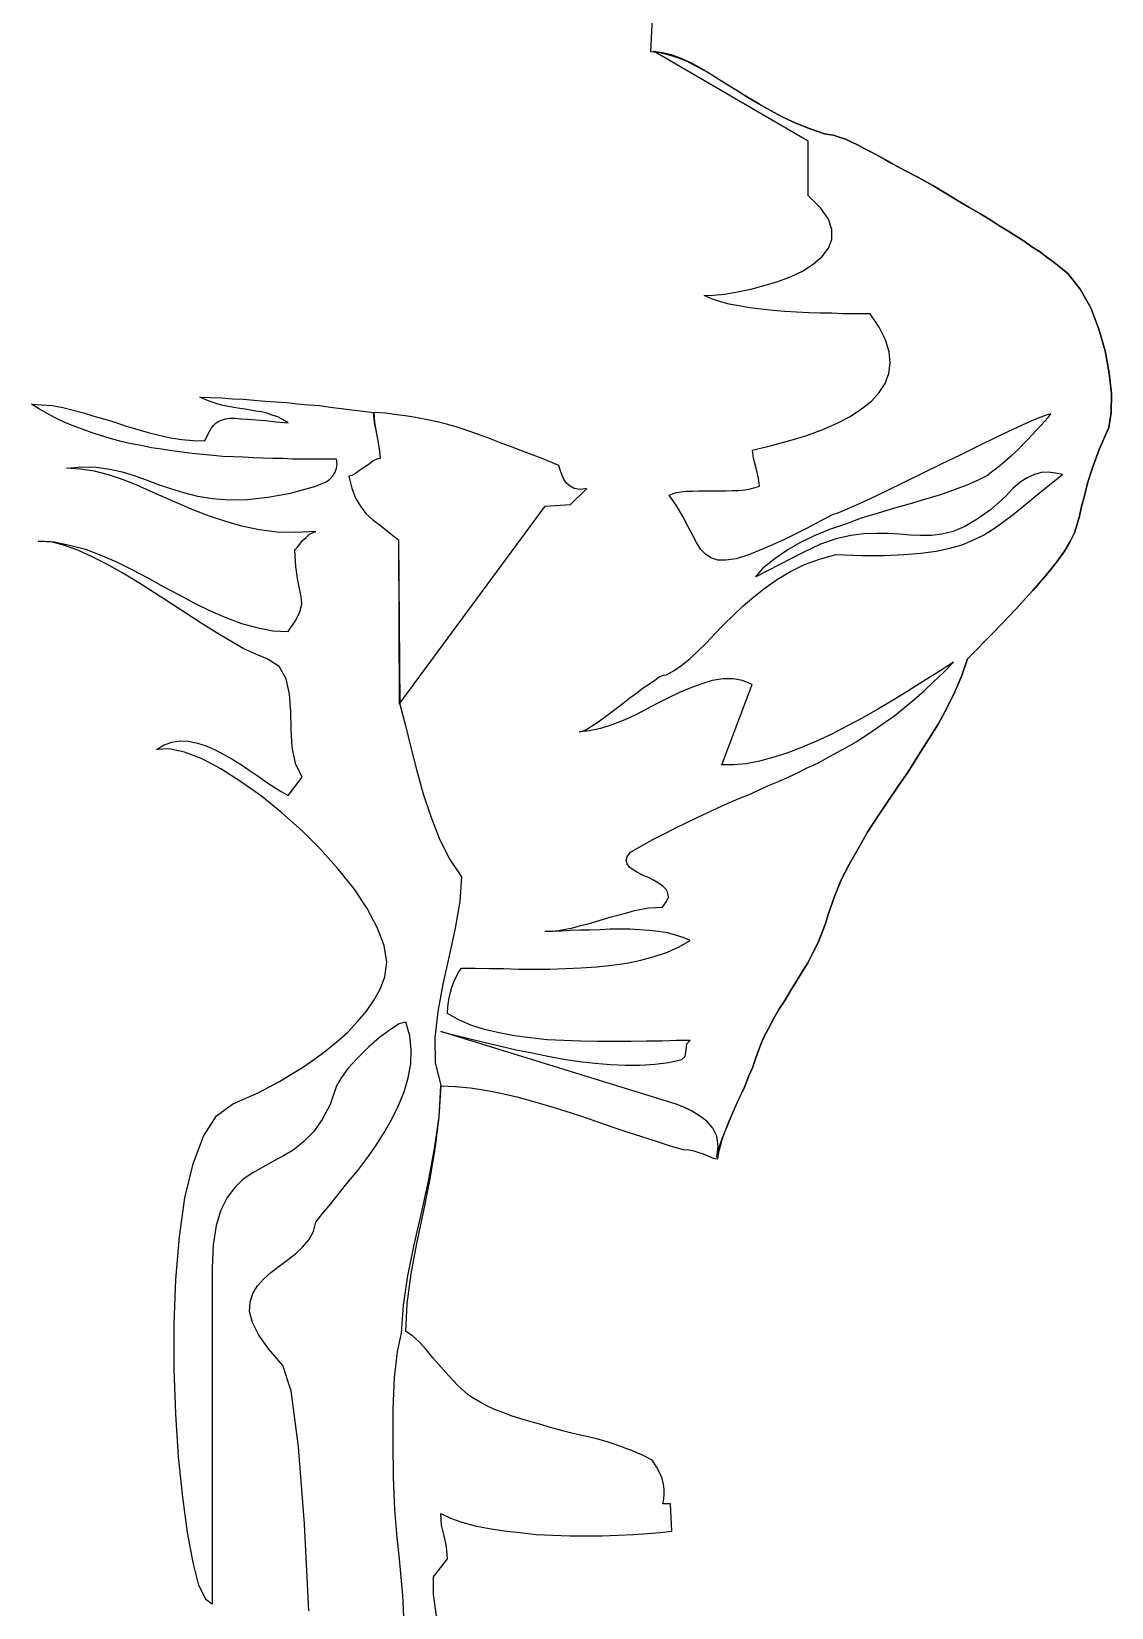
# Model space of a CAD drawing. Extents: x -3257 to 6743, y 13293 to 23293.
# Drawn here: x 4205 to 4626, y 13723 to 14336 of the extents above; entities that cross this region are included whole.
import ezdxf

# ---------------------------------------------------------------- set-up
doc = ezdxf.new("R2010")
doc.units = 0
doc.header["$LTSCALE"] = 1270
doc.header["$MEASUREMENT"] = 0
doc.layers.get('0').update_dxf_attribs({"linetype": 'CONTINUOUS'})

msp = doc.modelspace()

# ---------------------------------------------------------------- linework, layer by layer
at = {"linetype": 'Continuous'}
for p, q in [((4446.53, 14328.14), (4447.77, 14353.7)), ((4450.23, 14327.79), (4446.53, 14328.14)), ((4507.87, 14293.41), (4447.59, 14328.49)), ((4447.59, 14328.49), (4451.11, 14327.96)), ((4453.76, 14326.9), (4450.23, 14327.79)), ((4451.11, 14327.96), (4454.46, 14327.08)), ((4457.46, 14325.67), (4453.76, 14326.9)), ((4454.46, 14327.08), (4457.99, 14325.84)), ((4460.98, 14324.26), (4457.46, 14325.67)), ((4457.99, 14325.84), (4461.51, 14324.26)), ((4464.69, 14322.32), (4460.98, 14324.26)), ((4461.51, 14324.26), (4465.04, 14322.5)), ((4468.39, 14320.38), (4464.69, 14322.32)), ((4465.04, 14322.5), (4468.57, 14320.38)), ((4472.09, 14318.09), (4468.39, 14320.38)), ((4468.57, 14320.38), (4472.26, 14318.09)), ((4475.97, 14315.62), (4472.09, 14318.09)), ((4472.26, 14318.09), (4476.15, 14315.62)), ((4480.03, 14313.15), (4475.97, 14315.62)), ((4476.15, 14315.62), (4480.2, 14313.15)), ((4484.25, 14310.51), (4480.03, 14313.15)), ((4480.2, 14313.15), (4484.25, 14310.51)), ((4484.25, 14310.51), (4488.66, 14307.87)), ((4488.66, 14307.87), (4484.25, 14310.51)), ((4488.66, 14307.87), (4493.24, 14305.4)), ((4493.24, 14305.4), (4488.66, 14307.87)), ((4493.24, 14305.4), (4498, 14302.76)), ((4498, 14302.76), (4493.24, 14305.4)), ((4498, 14302.76), (4503.11, 14300.46)), ((4503.11, 14300.46), (4498, 14302.76)), ((4503.11, 14300.46), (4508.58, 14298.17)), ((4508.58, 14298.17), (4503.11, 14300.46)), ((4508.58, 14298.17), (4514.22, 14296.24)), ((4514.22, 14296.24), (4508.58, 14298.17)), ((4507.87, 14272.26), (4507.87, 14293.41)), ((4514.22, 14296.24), (4515.81, 14296.05)), ((4515.81, 14296.05), (4514.22, 14296.24)), ((4515.81, 14296.05), (4517.74, 14295.7)), ((4517.74, 14295.7), (4515.81, 14296.05)), ((4517.74, 14295.7), (4519.86, 14295)), ((4519.86, 14295), (4517.74, 14295.7)), ((4519.86, 14295), (4522.33, 14294.12)), ((4522.33, 14294.12), (4519.86, 14295)), ((4522.33, 14294.12), (4524.8, 14293.06)), ((4524.8, 14293.06), (4522.33, 14294.12)), ((4524.8, 14293.06), (4527.26, 14291.82)), ((4527.26, 14291.82), (4524.8, 14293.06)), ((4527.26, 14291.82), (4529.91, 14290.41)), ((4529.91, 14290.41), (4527.26, 14291.82)), ((4529.91, 14290.41), (4532.56, 14289.18)), ((4532.56, 14289.18), (4529.91, 14290.41)), ((4532.56, 14289.18), (4535.37, 14287.59)), ((4535.37, 14287.59), (4532.56, 14289.18)), ((4535.37, 14287.59), (4538.02, 14286.18)), ((4538.02, 14286.18), (4535.37, 14287.59)), ((4538.02, 14286.18), (4540.48, 14284.77)), ((4540.48, 14284.77), (4538.02, 14286.18)), ((4540.48, 14284.77), (4542.95, 14283.37)), ((4542.95, 14283.37), (4540.48, 14284.77)), ((4542.95, 14283.37), (4545.24, 14282.13)), ((4545.24, 14282.13), (4542.95, 14283.37)), ((4545.24, 14282.13), (4547.36, 14281.07)), ((4547.36, 14281.07), (4545.24, 14282.13)), ((4547.36, 14281.07), (4549.3, 14280.02)), ((4549.3, 14280.02), (4547.36, 14281.07)), ((4549.3, 14280.02), (4550.88, 14279.31)), ((4550.88, 14279.31), (4549.3, 14280.02)), ((4550.88, 14279.31), (4556.35, 14276.14)), ((4556.35, 14276.14), (4550.88, 14279.31)), ((4556.35, 14276.14), (4561.29, 14273.14)), ((4561.29, 14273.14), (4556.35, 14276.14)), ((4561.29, 14273.14), (4566.05, 14270.32)), ((4566.05, 14270.32), (4561.29, 14273.14)), ((4512.63, 14267.5), (4507.87, 14272.26)), ((4515.81, 14263.09), (4512.63, 14267.5)), ((4566.05, 14270.32), (4570.45, 14267.67)), ((4570.45, 14267.67), (4566.05, 14270.32)), ((4570.45, 14267.67), (4574.69, 14265.2)), ((4574.69, 14265.2), (4570.45, 14267.67)), ((4517.04, 14259.04), (4515.81, 14263.09)), ((4574.69, 14265.2), (4578.56, 14262.92)), ((4578.56, 14262.92), (4574.69, 14265.2)), ((4578.56, 14262.92), (4582.09, 14260.63)), ((4582.09, 14260.63), (4578.56, 14262.92)), ((4582.09, 14260.63), (4585.61, 14258.51)), ((4585.61, 14258.51), (4582.09, 14260.63)), ((4515.81, 14251.81), (4517.04, 14255.16)), ((4517.04, 14255.16), (4517.04, 14259.04)), ((4585.61, 14258.51), (4588.79, 14256.39)), ((4588.79, 14256.39), (4585.61, 14258.51)), ((4588.79, 14256.39), (4591.96, 14254.45)), ((4591.96, 14254.45), (4588.79, 14256.39)), ((4591.96, 14254.45), (4594.96, 14252.34)), ((4594.96, 14252.34), (4591.96, 14254.45)), ((4509.99, 14245.64), (4513.34, 14248.46)), ((4513.34, 14248.46), (4515.81, 14251.81)), ((4594.96, 14252.34), (4597.95, 14250.4)), ((4597.95, 14250.4), (4594.96, 14252.34)), ((4597.95, 14250.4), (4600.77, 14248.29)), ((4600.77, 14248.29), (4597.95, 14250.4)), ((4600.77, 14248.29), (4603.59, 14246.17)), ((4603.59, 14246.17), (4600.77, 14248.29)), ((4501.18, 14240.7), (4505.94, 14243)), ((4505.94, 14243), (4509.99, 14245.64)), ((4603.59, 14246.17), (4606.24, 14244.05)), ((4606.24, 14244.05), (4603.59, 14246.17)), ((4606.24, 14244.05), (4609.06, 14241.76)), ((4609.06, 14241.76), (4606.24, 14244.05)), ((4609.06, 14241.76), (4613.82, 14235.77)), ((4613.82, 14235.77), (4609.06, 14241.76)), ((4480.37, 14234.72), (4485.49, 14235.77)), ((4485.49, 14235.77), (4490.78, 14237.18)), ((4490.78, 14237.18), (4496.07, 14238.77)), ((4496.07, 14238.77), (4501.18, 14240.7)), ((4613.82, 14235.77), (4617.87, 14228.55)), ((4617.87, 14228.55), (4613.82, 14235.77)), ((4467.33, 14233.31), (4471.04, 14233.49)), ((4470.16, 14232.07), (4467.33, 14233.31)), ((4473.33, 14231.02), (4470.16, 14232.07)), ((4471.04, 14233.49), (4475.44, 14233.83)), ((4477.03, 14229.96), (4473.33, 14231.02)), ((4475.44, 14233.83), (4480.37, 14234.72)), ((4480.91, 14229.26), (4477.03, 14229.96)), ((4485.13, 14228.55), (4480.91, 14229.26)), ((4489.54, 14228.02), (4485.13, 14228.55)), ((4494.12, 14227.49), (4489.54, 14228.02)), ((4498.71, 14227.14), (4494.12, 14227.49)), ((4503.29, 14226.79), (4498.71, 14227.14)), ((4508.05, 14226.61), (4503.29, 14226.79)), ((4512.63, 14226.43), (4508.05, 14226.61)), ((4517.04, 14226.43), (4512.63, 14226.43)), ((4521.27, 14226.26), (4517.04, 14226.43)), ((4525.15, 14226.26), (4521.27, 14226.26)), ((4528.85, 14226.26), (4525.15, 14226.26)), ((4532.02, 14226.26), (4528.85, 14226.26)), ((4535.55, 14220.97), (4532.02, 14226.26)), ((4617.87, 14228.55), (4621.05, 14220.27)), ((4621.05, 14220.27), (4617.87, 14228.55)), ((4538.02, 14216.03), (4535.55, 14220.97)), ((4621.05, 14220.27), (4623.51, 14211.8)), ((4623.51, 14211.8), (4621.05, 14220.27)), ((4539.43, 14211.45), (4538.02, 14216.03)), ((4539.78, 14207.04), (4539.43, 14211.45)), ((4623.51, 14211.8), (4625.1, 14203.17)), ((4625.1, 14203.17), (4623.51, 14211.8)), ((4539.25, 14202.99), (4539.78, 14207.04)), ((4535.55, 14195.58), (4537.84, 14199.11)), ((4537.84, 14199.11), (4539.25, 14202.99)), ((4625.1, 14203.17), (4625.98, 14195.06)), ((4625.98, 14195.06), (4625.1, 14203.17)), ((4273.26, 14192.77), (4270.97, 14193.82)), ((4270.97, 14193.82), (4275.2, 14193.65)), ((4275.38, 14191.89), (4273.26, 14192.77)), ((4275.2, 14193.65), (4279.43, 14193.47)), ((4279.43, 14193.47), (4283.66, 14193.12)), ((4283.66, 14193.12), (4287.89, 14192.94)), ((4287.89, 14192.94), (4292.11, 14192.59)), ((4532.56, 14192.24), (4535.55, 14195.58)), ((4625.98, 14195.06), (4625.81, 14187.83)), ((4625.81, 14187.83), (4625.98, 14195.06)), ((4208.57, 14189.06), (4205.4, 14191)), ((4205.4, 14191), (4209.45, 14190.82)), ((4211.74, 14187.3), (4208.57, 14189.06)), ((4209.45, 14190.82), (4213.51, 14190.48)), ((4214.91, 14185.54), (4211.74, 14187.3)), ((4213.51, 14190.48), (4217.56, 14189.77)), ((4217.56, 14189.77), (4221.61, 14188.71)), ((4221.61, 14188.71), (4225.67, 14187.65)), ((4225.67, 14187.65), (4229.72, 14186.42)), ((4277.67, 14191.18), (4275.38, 14191.89)), ((4279.96, 14190.48), (4277.67, 14191.18)), ((4282.07, 14190.12), (4279.96, 14190.48)), ((4284.19, 14189.77), (4282.07, 14190.12)), ((4286.48, 14189.42), (4284.19, 14189.77)), ((4288.59, 14189.06), (4286.48, 14189.42)), ((4290.7, 14188.71), (4288.59, 14189.06)), ((4292.82, 14188.36), (4290.7, 14188.71)), ((4292.11, 14192.59), (4296.34, 14192.24)), ((4294.94, 14188.01), (4292.82, 14188.36)), ((4297.05, 14187.48), (4294.94, 14188.01)), ((4296.34, 14192.24), (4300.58, 14191.89)), ((4299.17, 14186.77), (4297.05, 14187.48)), ((4301.28, 14186.07), (4299.17, 14186.77)), ((4300.58, 14191.89), (4304.81, 14191.71)), ((4304.81, 14191.71), (4309.04, 14191.18)), ((4309.04, 14191.18), (4313.27, 14190.82)), ((4313.27, 14190.82), (4317.5, 14190.48)), ((4317.5, 14190.48), (4321.73, 14189.94)), ((4321.73, 14189.94), (4325.96, 14189.42)), ((4325.96, 14189.42), (4330.19, 14188.89)), ((4330.19, 14188.89), (4334.42, 14188.36)), ((4334.42, 14188.36), (4338.65, 14187.83)), ((4338.47, 14187.83), (4338.83, 14183.95)), ((4343.23, 14187.48), (4338.47, 14187.83)), ((4338.65, 14187.83), (4339.01, 14183.95)), ((4347.64, 14186.95), (4343.23, 14187.48)), ((4351.87, 14186.42), (4347.64, 14186.95)), ((4524.27, 14186.25), (4528.68, 14189.24)), ((4528.68, 14189.24), (4532.56, 14192.24)), ((4600.6, 14186.77), (4597.43, 14185.54)), ((4602.36, 14187.3), (4600.6, 14186.77)), ((4601.3, 14185.89), (4602.36, 14187.3)), ((4625.81, 14187.83), (4624.92, 14182.01)), ((4624.92, 14182.01), (4625.81, 14187.83)), ((4218.44, 14183.95), (4214.91, 14185.54)), ((4221.96, 14182.54), (4218.44, 14183.95)), ((4225.49, 14181.13), (4221.96, 14182.54)), ((4229.02, 14179.9), (4225.49, 14181.13)), ((4229.72, 14186.42), (4233.95, 14185.18)), ((4233.95, 14185.18), (4238.18, 14183.95)), ((4238.18, 14183.95), (4242.23, 14182.54)), ((4242.23, 14182.54), (4246.46, 14181.31)), ((4246.46, 14181.31), (4250.88, 14180.07)), ((4273.79, 14178.66), (4274.67, 14180.43)), ((4274.67, 14180.43), (4275.55, 14181.83)), ((4275.55, 14181.83), (4276.43, 14182.89)), ((4276.43, 14182.89), (4277.31, 14183.78)), ((4277.31, 14183.78), (4278.37, 14184.48)), ((4278.37, 14184.48), (4279.6, 14185.01)), ((4279.6, 14185.01), (4281.02, 14185.36)), ((4281.02, 14185.36), (4282.6, 14185.54)), ((4282.6, 14185.54), (4284.72, 14185.54)), ((4284.72, 14185.54), (4287.01, 14185.36)), ((4287.01, 14185.36), (4289.65, 14185.18)), ((4289.65, 14185.18), (4292.82, 14185.01)), ((4292.82, 14185.01), (4296.52, 14184.66)), ((4296.52, 14184.66), (4300.58, 14184.13)), ((4300.58, 14184.13), (4305.33, 14183.78)), ((4303.4, 14185.01), (4301.28, 14186.07)), ((4305.33, 14183.78), (4303.4, 14185.01)), ((4338.83, 14183.95), (4339.89, 14178.84)), ((4339.01, 14183.95), (4339.89, 14178.84)), ((4355.75, 14185.71), (4351.87, 14186.42)), ((4359.63, 14185.01), (4355.75, 14185.71)), ((4363.33, 14184.13), (4359.63, 14185.01)), ((4367.03, 14183.25), (4363.33, 14184.13)), ((4370.73, 14182.19), (4367.03, 14183.25)), ((4374.61, 14180.95), (4370.73, 14182.19)), ((4378.67, 14179.54), (4374.61, 14180.95)), ((4507.35, 14178.84), (4513.51, 14181.13)), ((4513.51, 14181.13), (4519.16, 14183.6)), ((4519.16, 14183.6), (4524.27, 14186.25)), ((4587.55, 14181.13), (4581.21, 14178.14)), ((4592.84, 14183.6), (4587.55, 14181.13)), ((4597.43, 14185.54), (4592.84, 14183.6)), ((4594.96, 14179.02), (4596.72, 14180.95)), ((4596.72, 14180.95), (4598.48, 14182.72)), ((4598.48, 14182.72), (4599.89, 14184.3)), ((4599.89, 14184.3), (4601.3, 14185.89)), ((4624.92, 14182.01), (4621.22, 14173.38)), ((4621.22, 14173.38), (4624.92, 14182.01)), ((4232.72, 14178.66), (4229.02, 14179.9)), ((4236.59, 14177.61), (4232.72, 14178.66)), ((4240.3, 14176.55), (4236.59, 14177.61)), ((4244.18, 14175.67), (4240.3, 14176.55)), ((4248.05, 14174.96), (4244.18, 14175.67)), ((4252.1, 14174.08), (4248.05, 14174.96)), ((4250.88, 14180.07), (4255.1, 14179.02)), ((4255.1, 14179.02), (4259.51, 14177.96)), ((4259.51, 14177.96), (4263.92, 14177.25)), ((4263.92, 14177.25), (4268.32, 14176.9)), ((4268.32, 14176.9), (4272.91, 14176.73)), ((4272.91, 14176.73), (4273.79, 14178.66)), ((4339.89, 14178.84), (4340.77, 14173.73)), ((4339.89, 14178.84), (4340.77, 14173.73)), ((4383.07, 14177.96), (4378.67, 14179.54)), ((4387.66, 14176.19), (4383.07, 14177.96)), ((4392.59, 14174.26), (4387.66, 14176.19)), ((4486.19, 14173.2), (4493.6, 14174.96)), ((4493.6, 14174.96), (4500.65, 14176.9)), ((4500.65, 14176.9), (4507.35, 14178.84)), ((4574.33, 14174.79), (4567.1, 14171.26)), ((4581.21, 14178.14), (4574.33, 14174.79)), ((4589.32, 14173.2), (4591.25, 14175.14)), ((4591.25, 14175.14), (4593.19, 14177.07)), ((4593.19, 14177.07), (4594.96, 14179.02)), ((4255.98, 14173.55), (4252.1, 14174.08)), ((4260.04, 14172.85), (4255.98, 14173.55)), ((4264.09, 14172.32), (4260.04, 14172.85)), ((4267.97, 14171.79), (4264.09, 14172.32)), ((4272.03, 14171.43), (4267.97, 14171.79)), ((4276.08, 14171.08), (4272.03, 14171.43)), ((4279.96, 14170.73), (4276.08, 14171.08)), ((4284.02, 14170.55), (4279.96, 14170.73)), ((4287.89, 14170.38), (4284.02, 14170.55)), ((4291.76, 14170.2), (4287.89, 14170.38)), ((4295.64, 14170.03), (4291.76, 14170.2)), ((4299.34, 14169.85), (4295.64, 14170.03)), ((4303.22, 14169.85), (4299.34, 14169.85)), ((4306.92, 14169.67), (4303.22, 14169.85)), ((4310.45, 14169.67), (4306.92, 14169.67)), ((4313.97, 14169.67), (4310.45, 14169.67)), ((4317.5, 14169.67), (4313.97, 14169.67)), ((4320.85, 14169.67), (4317.5, 14169.67)), ((4324.2, 14169.67), (4320.85, 14169.67)), ((4324.38, 14167.74), (4324.2, 14169.67)), ((4338.47, 14168.97), (4336.89, 14167.74)), ((4338.47, 14168.97), (4336.89, 14167.74)), ((4339.89, 14169.67), (4338.47, 14168.97)), ((4339.89, 14169.67), (4338.47, 14168.97)), ((4341.12, 14170.03), (4339.89, 14169.67)), ((4341.12, 14170.03), (4339.89, 14169.67)), ((4340.77, 14173.73), (4341.12, 14170.03)), ((4340.77, 14173.73), (4341.12, 14170.03)), ((4398.23, 14172.14), (4392.59, 14174.26)), ((4404.22, 14169.85), (4398.23, 14172.14)), ((4410.75, 14167.2), (4404.22, 14169.85)), ((4486.55, 14170.03), (4486.19, 14173.2)), ((4487.6, 14166.15), (4486.55, 14170.03)), ((4567.1, 14171.26), (4559.7, 14167.74)), ((4583.14, 14167.74), (4585.26, 14169.5)), ((4585.26, 14169.5), (4587.2, 14171.26)), ((4587.2, 14171.26), (4589.32, 14173.2)), ((4621.22, 14173.38), (4618.58, 14166.32)), ((4618.58, 14166.32), (4621.22, 14173.38)), ((4218.97, 14166.15), (4225.14, 14166.68)), ((4224.43, 14165.79), (4218.97, 14166.15)), ((4229.9, 14164.91), (4224.43, 14165.79)), ((4225.14, 14166.68), (4230.6, 14166.5)), ((4235.36, 14163.51), (4229.9, 14164.91)), ((4230.6, 14166.5), (4235.89, 14165.79)), ((4240.82, 14161.74), (4235.36, 14163.51)), ((4235.89, 14165.79), (4240.65, 14164.74)), ((4240.65, 14164.74), (4245.41, 14163.32)), ((4245.41, 14163.32), (4249.99, 14161.56)), ((4321.55, 14161.92), (4322.79, 14163.15)), ((4322.79, 14163.15), (4323.67, 14164.56)), ((4323.67, 14164.56), (4324.2, 14166.15)), ((4324.2, 14166.15), (4324.38, 14167.74)), ((4330.19, 14163.32), (4328.96, 14162.98)), ((4330.19, 14163.32), (4328.96, 14162.98)), ((4328.96, 14162.98), (4330.19, 14158.39)), ((4328.96, 14162.98), (4330.19, 14158.39)), ((4331.6, 14164.03), (4330.19, 14163.32)), ((4331.6, 14164.03), (4330.19, 14163.32)), ((4333.19, 14165.27), (4331.6, 14164.03)), ((4333.19, 14165.27), (4331.6, 14164.03)), ((4335.13, 14166.5), (4333.19, 14165.27)), ((4335.13, 14166.5), (4333.19, 14165.27)), ((4336.89, 14167.74), (4335.13, 14166.5)), ((4336.89, 14167.74), (4335.13, 14166.5)), ((4411.28, 14165.44), (4410.75, 14167.2)), ((4411.98, 14163.68), (4411.28, 14165.44)), ((4412.69, 14161.92), (4411.98, 14163.68)), ((4488.48, 14162.27), (4487.6, 14166.15)), ((4488.84, 14159.1), (4488.48, 14162.27)), ((4552.3, 14164.03), (4545.07, 14160.51)), ((4559.7, 14167.74), (4552.3, 14164.03)), ((4574.15, 14161.56), (4575.74, 14162.44)), ((4575.74, 14162.44), (4577.5, 14163.32)), ((4577.5, 14163.32), (4579.26, 14164.74)), ((4579.26, 14164.74), (4581.21, 14166.15)), ((4581.21, 14166.15), (4583.14, 14167.74)), ((4593.19, 14162.44), (4590.37, 14160.68)), ((4596.01, 14163.68), (4593.19, 14162.44)), ((4598.65, 14164.39), (4596.01, 14163.68)), ((4601.3, 14164.56), (4598.65, 14164.39)), ((4604.12, 14164.21), (4601.3, 14164.56)), ((4601.3, 14159.27), (4606.94, 14163.68)), ((4606.94, 14163.68), (4604.12, 14164.21)), ((4618.58, 14166.32), (4616.63, 14160.33)), ((4616.63, 14160.33), (4618.58, 14166.32)), ((4246.11, 14159.63), (4240.82, 14161.74)), ((4251.58, 14157.16), (4246.11, 14159.63)), ((4249.99, 14161.56), (4254.75, 14159.8)), ((4257.22, 14154.69), (4251.58, 14157.16)), ((4254.75, 14159.8), (4259.51, 14158.22)), ((4259.51, 14158.22), (4264.63, 14156.63)), ((4264.63, 14156.63), (4270.09, 14155.22)), ((4297.4, 14154.87), (4306.21, 14156.45)), ((4306.21, 14156.45), (4316.09, 14159.1)), ((4316.09, 14159.1), (4318.2, 14159.98)), ((4318.2, 14159.98), (4320.14, 14160.86)), ((4320.14, 14160.86), (4321.55, 14161.92)), ((4330.19, 14158.39), (4331.6, 14154.51)), ((4330.19, 14158.39), (4331.6, 14154.51)), ((4413.74, 14160.33), (4412.69, 14161.92)), ((4415.16, 14159.1), (4413.74, 14160.33)), ((4416.74, 14158.22), (4415.16, 14159.1)), ((4415.33, 14152.05), (4421.68, 14158.22)), ((4419.03, 14157.87), (4416.74, 14158.22)), ((4421.68, 14158.22), (4419.03, 14157.87)), ((4453.76, 14155.57), (4454.99, 14156.1)), ((4454.99, 14156.1), (4456.58, 14156.63)), ((4456.58, 14156.63), (4458.34, 14156.98)), ((4458.34, 14156.98), (4460.46, 14157.16)), ((4460.46, 14157.16), (4462.75, 14157.16)), ((4462.75, 14157.16), (4465.22, 14157.33)), ((4465.22, 14157.33), (4467.69, 14157.33)), ((4467.69, 14157.33), (4470.33, 14157.33)), ((4470.33, 14157.33), (4472.97, 14157.33)), ((4472.97, 14157.33), (4475.61, 14157.33)), ((4475.61, 14157.33), (4478.26, 14157.51)), ((4478.26, 14157.51), (4480.73, 14157.51)), ((4480.73, 14157.51), (4483.2, 14157.68)), ((4483.2, 14157.68), (4485.31, 14158.04)), ((4485.31, 14158.04), (4487.25, 14158.57)), ((4487.25, 14158.57), (4488.84, 14159.1)), ((4538.2, 14157.16), (4532.02, 14154.16)), ((4545.07, 14160.51), (4538.2, 14157.16)), ((4553.71, 14154.16), (4559.52, 14155.92)), ((4559.52, 14155.92), (4564.81, 14157.87)), ((4564.81, 14157.87), (4569.75, 14159.63)), ((4569.75, 14159.63), (4574.15, 14161.56)), ((4587.55, 14158.22), (4584.56, 14155.04)), ((4590.37, 14160.68), (4587.55, 14158.22)), ((4596.36, 14155.22), (4601.3, 14159.27)), ((4616.63, 14160.33), (4615.4, 14155.4)), ((4615.4, 14155.4), (4616.63, 14160.33)), ((4262.86, 14152.23), (4257.22, 14154.69)), ((4268.68, 14149.76), (4262.86, 14152.23)), ((4274.67, 14147.47), (4268.68, 14149.76)), ((4270.09, 14155.22), (4275.91, 14154.33)), ((4275.91, 14154.33), (4282.43, 14153.81)), ((4282.43, 14153.81), (4289.47, 14153.99)), ((4289.47, 14153.99), (4297.4, 14154.87)), ((4331.6, 14154.51), (4333.54, 14151.34)), ((4331.6, 14154.51), (4333.54, 14151.34)), ((4333.54, 14151.34), (4335.66, 14148.52)), ((4333.54, 14151.34), (4335.66, 14148.52)), ((4348.53, 14074.31), (4405.46, 14151.34)), ((4405.46, 14151.34), (4415.33, 14152.05)), ((4456.75, 14151.34), (4453.76, 14155.57)), ((4459.05, 14147.29), (4456.75, 14151.34)), ((4522.16, 14149.76), (4518.98, 14148.52)), ((4526.56, 14151.69), (4522.16, 14149.76)), ((4532.02, 14154.16), (4526.56, 14151.69)), ((4535.2, 14148.69), (4541.55, 14150.64)), ((4541.55, 14150.64), (4547.71, 14152.4)), ((4547.71, 14152.4), (4553.71, 14154.16)), ((4578.92, 14149.93), (4573.62, 14146.23)), ((4584.56, 14155.04), (4578.92, 14149.93)), ((4587.73, 14148.17), (4591.78, 14151.52)), ((4591.78, 14151.52), (4596.36, 14155.22)), ((4614.35, 14151.16), (4613.46, 14147.47)), ((4613.46, 14147.47), (4614.35, 14151.16)), ((4615.4, 14155.4), (4614.35, 14151.16)), ((4614.35, 14151.16), (4615.4, 14155.4)), ((4281.02, 14145.35), (4274.67, 14147.47)), ((4287.36, 14143.58), (4281.02, 14145.35)), ((4335.66, 14148.52), (4338.3, 14146.05)), ((4335.66, 14148.52), (4338.3, 14146.05)), ((4338.3, 14146.05), (4341.3, 14143.76)), ((4338.3, 14146.05), (4341.3, 14143.76)), ((4341.3, 14143.76), (4344.65, 14141.12)), ((4341.3, 14143.76), (4344.65, 14141.12)), ((4460.98, 14143.58), (4459.05, 14147.29)), ((4517.22, 14147.99), (4506.99, 14142.53)), ((4516.34, 14142.35), (4522.5, 14144.47)), ((4518.98, 14148.52), (4517.22, 14147.99)), ((4522.5, 14144.47), (4528.68, 14146.76)), ((4528.68, 14146.76), (4535.2, 14148.69)), ((4573.62, 14146.23), (4568.87, 14143.41)), ((4579.97, 14142.53), (4583.68, 14145.17)), ((4583.68, 14145.17), (4587.73, 14148.17)), ((4612.58, 14144.29), (4611.52, 14140.94)), ((4611.52, 14140.94), (4612.58, 14144.29)), ((4613.46, 14147.47), (4612.58, 14144.29)), ((4612.58, 14144.29), (4613.46, 14147.47)), ((4212.8, 14137.41), (4208.04, 14137.77)), ((4208.04, 14137.77), (4214.21, 14137.41)), ((4294.05, 14142.17), (4287.36, 14143.58)), ((4301.1, 14141.29), (4294.05, 14142.17)), ((4308.33, 14141.12), (4301.1, 14141.29)), ((4316.09, 14141.47), (4308.33, 14141.12)), ((4309.92, 14136.53), (4310.97, 14137.94)), ((4310.97, 14137.94), (4312.39, 14139.18)), ((4312.39, 14139.18), (4313.62, 14140.41)), ((4313.62, 14140.41), (4315.03, 14141.12)), ((4315.03, 14141.12), (4316.09, 14141.47)), ((4344.65, 14141.12), (4348.34, 14138.3)), ((4344.65, 14141.12), (4348.34, 14138.3)), ((4348.34, 14138.3), (4348.87, 14074.31)), ((4348.34, 14138.3), (4348.53, 14074.31)), ((4462.75, 14140.24), (4460.98, 14143.58)), ((4464.34, 14137.24), (4462.75, 14140.24)), ((4498.36, 14138.3), (4490.95, 14134.94)), ((4506.99, 14142.53), (4498.36, 14138.3)), ((4504.7, 14137.24), (4510.34, 14139.88)), ((4510.34, 14139.88), (4516.34, 14142.35)), ((4518.81, 14138.65), (4512.63, 14136.53)), ((4524.45, 14139.88), (4518.81, 14138.65)), ((4529.56, 14140.59), (4524.45, 14139.88)), ((4534.49, 14140.77), (4529.56, 14140.59)), ((4538.9, 14140.77), (4534.49, 14140.77)), ((4543.31, 14140.41), (4538.9, 14140.77)), ((4547.54, 14140.06), (4543.31, 14140.41)), ((4551.59, 14139.88), (4547.54, 14140.06)), ((4555.82, 14139.88), (4551.59, 14139.88)), ((4559.87, 14140.41), (4555.82, 14139.88)), ((4564.29, 14141.47), (4559.87, 14140.41)), ((4568.87, 14143.41), (4564.29, 14141.47)), ((4567.81, 14136.36), (4572.04, 14138.12)), ((4572.04, 14138.12), (4576.09, 14140.06)), ((4576.09, 14140.06), (4579.97, 14142.53)), ((4609.94, 14137.59), (4607.64, 14133.89)), ((4607.64, 14133.89), (4609.94, 14137.59)), ((4611.52, 14140.94), (4609.94, 14137.59)), ((4609.94, 14137.59), (4611.52, 14140.94)), ((4217.91, 14136.18), (4212.8, 14137.41)), ((4214.21, 14137.41), (4220.2, 14136.18)), ((4223.38, 14134.24), (4217.91, 14136.18)), ((4220.2, 14136.18), (4226.37, 14134.6)), ((4229.02, 14131.6), (4223.38, 14134.24)), ((4226.37, 14134.6), (4232.36, 14132.3)), ((4235.01, 14128.6), (4229.02, 14131.6)), ((4232.36, 14132.3), (4238.54, 14129.66)), ((4307.98, 14134.24), (4308.16, 14134.6)), ((4308.33, 14127.9), (4307.98, 14134.24)), ((4308.16, 14134.6), (4308.86, 14135.3)), ((4308.86, 14135.3), (4309.92, 14136.53)), ((4465.92, 14134.6), (4464.34, 14137.24)), ((4467.86, 14132.66), (4465.92, 14134.6)), ((4469.97, 14131.25), (4467.86, 14132.66)), ((4484.96, 14132.48), (4479.85, 14130.89)), ((4490.95, 14134.94), (4484.96, 14132.48)), ((4505.94, 14133.36), (4487.43, 14123.85)), ((4495, 14131.07), (4499.59, 14134.24)), ((4499.59, 14134.24), (4504.7, 14137.24)), ((4512.63, 14136.53), (4505.94, 14133.36)), ((4512.29, 14130.72), (4518.63, 14132.48)), ((4518.63, 14132.48), (4528.68, 14132.13)), ((4528.68, 14132.13), (4537.31, 14132.13)), ((4537.31, 14132.13), (4545.07, 14132.48)), ((4545.07, 14132.48), (4551.76, 14133.01)), ((4551.76, 14133.01), (4557.76, 14133.89)), ((4557.76, 14133.89), (4563.05, 14134.94)), ((4563.05, 14134.94), (4567.81, 14136.36)), ((4607.64, 14133.89), (4604.65, 14129.66)), ((4604.65, 14129.66), (4607.64, 14133.89)), ((4241.01, 14125.25), (4235.01, 14128.6)), ((4238.54, 14129.66), (4244.53, 14126.66)), ((4247.17, 14121.55), (4241.01, 14125.25)), ((4244.53, 14126.66), (4250.7, 14123.49)), ((4309.04, 14123.14), (4308.33, 14127.9)), ((4472.62, 14130.37), (4469.97, 14131.25)), ((4475.8, 14130.37), (4472.62, 14130.37)), ((4479.85, 14130.89), (4475.8, 14130.37)), ((4487.43, 14123.85), (4490.78, 14127.72)), ((4490.78, 14127.72), (4495, 14131.07)), ((4495.89, 14122.96), (4501, 14125.95)), ((4501, 14125.95), (4506.46, 14128.6)), ((4506.46, 14128.6), (4512.29, 14130.72)), ((4604.65, 14129.66), (4600.6, 14124.55)), ((4600.6, 14124.55), (4604.65, 14129.66)), ((4253.34, 14117.67), (4247.17, 14121.55)), ((4250.7, 14123.49), (4256.69, 14120.14)), ((4256.69, 14120.14), (4262.86, 14116.79)), ((4309.74, 14119.26), (4309.04, 14123.14)), ((4310.45, 14116.09), (4309.74, 14119.26)), ((4486.72, 14116.09), (4491.13, 14119.61)), ((4491.13, 14119.61), (4495.89, 14122.96)), ((4600.6, 14124.55), (4595.31, 14118.55)), ((4595.31, 14118.55), (4600.6, 14124.55)), ((4259.51, 14113.62), (4253.34, 14117.67)), ((4265.51, 14109.74), (4259.51, 14113.62)), ((4262.86, 14116.79), (4268.85, 14113.62)), ((4268.85, 14113.62), (4275.03, 14110.62)), ((4309.92, 14110.27), (4310.63, 14113.27)), ((4310.63, 14113.27), (4310.45, 14116.09)), ((4482.49, 14112.56), (4486.72, 14116.09)), ((4595.31, 14118.55), (4588.61, 14111.15)), ((4588.61, 14111.15), (4595.31, 14118.55)), ((4271.5, 14105.86), (4265.51, 14109.74)), ((4275.03, 14110.62), (4281.02, 14107.98)), ((4281.02, 14107.98), (4287.19, 14105.68)), ((4305.33, 14102.51), (4308.33, 14106.92)), ((4308.33, 14106.92), (4309.92, 14110.27)), ((4474.91, 14105.16), (4478.61, 14108.86)), ((4478.61, 14108.86), (4482.49, 14112.56)), ((4588.61, 14111.15), (4580.14, 14102.34)), ((4580.14, 14102.34), (4588.61, 14111.15)), ((4277.31, 14102.16), (4271.5, 14105.86)), ((4282.78, 14098.99), (4277.31, 14102.16)), ((4287.19, 14105.68), (4293.17, 14104.1)), ((4293.17, 14104.1), (4299.34, 14102.87)), ((4299.34, 14102.87), (4305.33, 14102.51)), ((4468.21, 14098.11), (4471.56, 14101.63)), ((4471.56, 14101.63), (4474.91, 14105.16)), ((4580.14, 14102.34), (4569.93, 14091.93)), ((4569.93, 14091.93), (4580.14, 14102.34)), ((4287.89, 14095.99), (4282.78, 14098.99)), ((4292.82, 14093.7), (4287.89, 14095.99)), ((4461.87, 14092.11), (4464.86, 14094.93)), ((4464.86, 14094.93), (4468.21, 14098.11)), ((4297.22, 14091.93), (4292.82, 14093.7)), ((4301.81, 14088.94), (4297.22, 14091.93)), ((4304.63, 14084.18), (4301.81, 14088.94)), ((4455.7, 14087.36), (4458.7, 14089.47)), ((4458.7, 14089.47), (4461.87, 14092.11)), ((4564.46, 14090.7), (4558.82, 14087)), ((4560.58, 14086.65), (4564.46, 14090.7)), ((4569.93, 14091.93), (4567.63, 14085.41)), ((4567.63, 14085.41), (4569.93, 14091.93)), ((4305.86, 14078.18), (4304.63, 14084.18)), ((4446, 14082.24), (4448.12, 14083.65)), ((4448.12, 14083.65), (4449.88, 14084.89)), ((4449.88, 14084.89), (4451.47, 14085.59)), ((4451.47, 14085.59), (4452.7, 14085.77)), ((4452.7, 14085.77), (4455.7, 14087.36)), ((4470.5, 14083.48), (4466.45, 14082.24)), ((4474.73, 14084.18), (4470.5, 14083.48)), ((4478.61, 14084.18), (4474.73, 14084.18)), ((4482.32, 14083.48), (4478.61, 14084.18)), ((4486.01, 14081.89), (4482.32, 14083.48)), ((4552.83, 14083.3), (4547.01, 14079.6)), ((4558.82, 14087), (4552.83, 14083.3)), ((4553, 14079.42), (4556.7, 14082.94)), ((4556.7, 14082.94), (4560.58, 14086.65)), ((4567.63, 14085.41), (4564.99, 14079.07)), ((4564.99, 14079.07), (4567.63, 14085.41)), ((4306.4, 14071.49), (4305.86, 14078.18)), ((4435.78, 14074.66), (4438.42, 14076.78)), ((4438.42, 14076.78), (4441.07, 14078.72)), ((4441.07, 14078.72), (4443.54, 14080.65)), ((4443.54, 14080.65), (4446, 14082.24)), ((4453.41, 14076.78), (4449, 14074.49)), ((4457.81, 14078.89), (4453.41, 14076.78)), ((4462.22, 14080.65), (4457.81, 14078.89)), ((4466.45, 14082.24), (4462.22, 14080.65)), ((4474.21, 14050.69), (4486.01, 14081.89)), ((4547.01, 14079.6), (4541.01, 14075.9)), ((4549.12, 14076.07), (4553, 14079.42)), ((4564.99, 14079.07), (4561.82, 14072.72)), ((4561.82, 14072.72), (4564.99, 14079.07)), ((4306.57, 14064.43), (4306.4, 14071.49)), ((4348.87, 14074.31), (4350.99, 14066.02)), ((4427.85, 14068.67), (4430.49, 14070.61)), ((4430.49, 14070.61), (4433.13, 14072.54)), ((4433.13, 14072.54), (4435.78, 14074.66)), ((4444.59, 14072.19), (4440.19, 14069.9)), ((4449, 14074.49), (4444.59, 14072.19)), ((4535.02, 14072.37), (4528.85, 14068.85)), ((4541.01, 14075.9), (4535.02, 14072.37)), ((4541.55, 14069.9), (4545.24, 14072.9)), ((4545.24, 14072.9), (4549.12, 14076.07)), ((4561.82, 14072.72), (4558.47, 14066.55)), ((4558.47, 14066.55), (4561.82, 14072.72)), ((4306.92, 14057.56), (4306.57, 14064.43)), ((4350.99, 14066.02), (4353.1, 14057.39)), ((4422.73, 14063.91), (4418.68, 14063.55)), ((4419.92, 14063.73), (4421.5, 14064.43)), ((4421.5, 14064.43), (4423.44, 14065.67)), ((4426.96, 14064.79), (4422.73, 14063.91)), ((4423.44, 14065.67), (4425.56, 14067.08)), ((4425.56, 14067.08), (4427.85, 14068.67)), ((4431.37, 14066.2), (4426.96, 14064.79)), ((4435.78, 14067.97), (4431.37, 14066.2)), ((4440.19, 14069.9), (4435.78, 14067.97)), ((4522.86, 14065.67), (4517.04, 14062.67)), ((4528.85, 14068.85), (4522.86, 14065.67)), ((4530.26, 14062.15), (4533.96, 14064.62)), ((4533.96, 14064.62), (4537.84, 14067.26)), ((4537.84, 14067.26), (4541.55, 14069.9)), ((4558.47, 14066.55), (4554.76, 14060.56)), ((4554.76, 14060.56), (4558.47, 14066.55)), ((4254.05, 14056.68), (4257.04, 14058.44)), ((4257.04, 14058.44), (4260.04, 14059.5)), ((4260.04, 14059.5), (4263.39, 14060.03)), ((4263.39, 14060.03), (4266.56, 14059.86)), ((4266.56, 14059.86), (4270.09, 14059.15)), ((4270.09, 14059.15), (4273.44, 14058.09)), ((4273.44, 14058.09), (4276.96, 14056.51)), ((4418.68, 14063.55), (4419.92, 14063.73)), ((4511.05, 14059.86), (4505.23, 14057.39)), ((4517.04, 14062.67), (4511.05, 14059.86)), ((4522.86, 14057.56), (4526.56, 14059.68)), ((4526.56, 14059.68), (4530.26, 14062.15)), ((4554.76, 14060.56), (4550.88, 14054.39)), ((4550.88, 14054.39), (4554.76, 14060.56)), ((4258.98, 14056.86), (4254.05, 14056.68)), ((4264.97, 14055.62), (4258.98, 14056.86)), ((4271.85, 14052.98), (4264.97, 14055.62)), ((4279.08, 14049.1), (4271.85, 14052.98)), ((4276.96, 14056.51), (4280.31, 14054.74)), ((4280.31, 14054.74), (4283.84, 14052.8)), ((4283.84, 14052.8), (4287.19, 14050.69)), ((4308.16, 14051.22), (4306.92, 14057.56)), ((4353.1, 14057.39), (4355.4, 14048.4)), ((4488.84, 14052.1), (4483.72, 14051.04)), ((4494.12, 14053.51), (4488.84, 14052.1)), ((4499.59, 14055.27), (4494.12, 14053.51)), ((4505.23, 14057.39), (4499.59, 14055.27)), ((4511.58, 14051.39), (4515.28, 14053.34)), ((4515.28, 14053.34), (4518.98, 14055.44)), ((4518.98, 14055.44), (4522.86, 14057.56)), ((4550.88, 14054.39), (4547.01, 14048.4)), ((4547.01, 14048.4), (4550.88, 14054.39)), ((4286.83, 14044.16), (4279.08, 14049.1)), ((4287.19, 14050.69), (4290.53, 14048.4)), ((4290.53, 14048.4), (4293.7, 14046.28)), ((4293.7, 14046.28), (4296.88, 14043.99)), ((4305.33, 14038.7), (4310.8, 14045.93)), ((4310.8, 14045.93), (4308.16, 14051.22)), ((4355.4, 14048.4), (4357.86, 14039.41)), ((4478.79, 14050.69), (4474.21, 14050.69)), ((4483.72, 14051.04), (4478.79, 14050.69)), ((4496.24, 14044.16), (4500.12, 14045.93)), ((4500.12, 14045.93), (4504, 14047.69)), ((4504, 14047.69), (4507.7, 14049.63)), ((4507.7, 14049.63), (4511.58, 14051.39)), ((4547.01, 14048.4), (4542.95, 14042.4)), ((4542.95, 14042.4), (4547.01, 14048.4)), ((4294.94, 14038.52), (4286.83, 14044.16)), ((4296.88, 14043.99), (4299.87, 14042.05)), ((4299.87, 14042.05), (4302.69, 14040.29)), ((4302.69, 14040.29), (4305.33, 14038.7)), ((4357.86, 14039.41), (4360.86, 14030.6)), ((4484.61, 14039.05), (4488.48, 14040.81)), ((4488.48, 14040.81), (4492.36, 14042.58)), ((4492.36, 14042.58), (4496.24, 14044.16)), ((4542.95, 14042.4), (4538.9, 14036.41)), ((4538.9, 14036.41), (4542.95, 14042.4)), ((4302.86, 14032), (4294.94, 14038.52)), ((4468.57, 14032), (4472.62, 14033.94)), ((4472.62, 14033.94), (4476.68, 14035.71)), ((4476.68, 14035.71), (4480.55, 14037.47)), ((4480.55, 14037.47), (4484.61, 14039.05)), ((4538.9, 14036.41), (4534.84, 14030.41)), ((4534.84, 14030.41), (4538.9, 14036.41)), ((4310.63, 14025.13), (4302.86, 14032)), ((4360.86, 14030.6), (4364.21, 14022.13)), ((4456.05, 14026.01), (4460.28, 14028.13)), ((4460.28, 14028.13), (4464.34, 14030.06)), ((4464.34, 14030.06), (4468.57, 14032)), ((4534.84, 14030.41), (4530.97, 14024.42)), ((4530.97, 14024.42), (4534.84, 14030.41)), ((4318.03, 14017.73), (4310.63, 14025.13)), ((4364.21, 14022.13), (4368.09, 14014.2)), ((4443, 14019.13), (4447.42, 14021.6)), ((4447.42, 14021.6), (4451.82, 14023.89)), ((4451.82, 14023.89), (4456.05, 14026.01)), ((4530.97, 14024.42), (4527.44, 14018.25)), ((4527.44, 14018.25), (4530.97, 14024.42)), ((4324.9, 14009.97), (4318.03, 14017.73)), ((4437.01, 14013.49), (4437.36, 14014.9)), ((4437.36, 14014.9), (4438.6, 14016.67)), ((4438.6, 14016.67), (4443, 14019.13)), ((4527.44, 14018.25), (4523.92, 14012.09)), ((4523.92, 14012.09), (4527.44, 14018.25)), ((4331.07, 14002.39), (4324.9, 14009.97)), ((4368.09, 14014.2), (4372.85, 14007.15)), ((4437.36, 14012.09), (4437.01, 14013.49)), ((4438.24, 14010.85), (4437.36, 14012.09)), ((4439.66, 14009.79), (4438.24, 14010.85)), ((4441.42, 14008.74), (4439.66, 14009.79)), ((4443.54, 14007.67), (4441.42, 14008.74)), ((4523.92, 14012.09), (4520.74, 14005.91)), ((4520.74, 14005.91), (4523.92, 14012.09)), ((4372.85, 14007.15), (4372.15, 13997.46)), ((4445.65, 14006.79), (4443.54, 14007.67)), ((4447.59, 14005.74), (4445.65, 14006.79)), ((4449.53, 14004.68), (4447.59, 14005.74)), ((4451.29, 14003.45), (4449.53, 14004.68)), ((4452.53, 14002.21), (4451.29, 14003.45)), ((4520.74, 14005.91), (4518.1, 13999.39)), ((4518.1, 13999.39), (4520.74, 14005.91)), ((4336.18, 13994.81), (4331.07, 14002.39)), ((4372.15, 13997.46), (4370.38, 13987.05)), ((4451.11, 13995.34), (4452.7, 13997.46)), ((4453.23, 14000.8), (4452.53, 14002.21)), ((4452.7, 13997.46), (4453.41, 13999.22)), ((4453.41, 13999.22), (4453.23, 14000.8)), ((4518.1, 13999.39), (4515.81, 13992.87)), ((4515.81, 13992.87), (4518.1, 13999.39)), ((4340.06, 13987.4), (4336.18, 13994.81)), ((4425.2, 13989.7), (4428.2, 13990.58)), ((4428.2, 13990.58), (4431.2, 13991.46)), ((4431.2, 13991.46), (4434.19, 13992.34)), ((4434.19, 13992.34), (4437.19, 13993.04)), ((4437.19, 13993.04), (4440.19, 13993.93)), ((4440.19, 13993.93), (4443, 13994.46)), ((4443, 13994.46), (4445.83, 13994.99)), ((4445.83, 13994.99), (4448.47, 13995.16)), ((4448.47, 13995.16), (4451.11, 13995.34)), ((4515.81, 13992.87), (4514.57, 13988.99)), ((4514.57, 13988.99), (4515.81, 13992.87)), ((4342.7, 13980.36), (4340.06, 13987.4)), ((4370.38, 13987.05), (4368.09, 13976.3)), ((4405.29, 13985.82), (4407.93, 13986)), ((4408.46, 13985.82), (4405.29, 13985.82)), ((4407.93, 13986), (4410.57, 13986.17)), ((4411.81, 13986), (4408.46, 13985.82)), ((4410.57, 13986.17), (4413.4, 13986.7)), ((4415.33, 13986.17), (4411.81, 13986)), ((4413.4, 13986.7), (4416.21, 13987.23)), ((4419.03, 13986.35), (4415.33, 13986.17)), ((4416.21, 13987.23), (4419.21, 13988.11)), ((4422.73, 13986.35), (4419.03, 13986.35)), ((4419.21, 13988.11), (4422.21, 13988.82)), ((4422.21, 13988.82), (4425.2, 13989.7)), ((4426.79, 13986.52), (4422.73, 13986.35)), ((4430.67, 13986.7), (4426.79, 13986.52)), ((4434.55, 13986.7), (4430.67, 13986.7)), ((4438.42, 13986.7), (4434.55, 13986.7)), ((4442.3, 13986.52), (4438.42, 13986.7)), ((4446, 13986.17), (4442.3, 13986.52)), ((4449.7, 13985.82), (4446, 13986.17)), ((4453.06, 13985.29), (4449.7, 13985.82)), ((4456.23, 13984.41), (4453.06, 13985.29)), ((4459.22, 13983.53), (4456.23, 13984.41)), ((4513.17, 13985.11), (4511.58, 13981.24)), ((4511.58, 13981.24), (4513.17, 13985.11)), ((4514.57, 13988.99), (4513.17, 13985.11)), ((4513.17, 13985.11), (4514.57, 13988.99)), ((4343.77, 13973.83), (4342.7, 13980.36)), ((4453.06, 13977.71), (4457.63, 13979.83)), ((4457.63, 13979.83), (4461.87, 13982.29)), ((4461.87, 13982.29), (4459.22, 13983.53)), ((4511.58, 13981.24), (4509.64, 13977.53)), ((4509.64, 13977.53), (4511.58, 13981.24)), ((4343.06, 13968.19), (4343.77, 13973.83)), ((4368.09, 13976.3), (4365.62, 13965.37)), ((4419.38, 13971.72), (4425.38, 13972.07)), ((4425.38, 13972.07), (4431.37, 13972.77)), ((4431.37, 13972.77), (4437.19, 13973.48)), ((4437.19, 13973.48), (4442.66, 13974.72)), ((4442.66, 13974.72), (4447.94, 13976.12)), ((4447.94, 13976.12), (4453.06, 13977.71)), ((4507.7, 13973.65), (4505.58, 13970.13)), ((4505.58, 13970.13), (4507.7, 13973.65)), ((4509.64, 13977.53), (4507.7, 13973.65)), ((4507.7, 13973.65), (4509.64, 13977.53)), ((4341.3, 13963.61), (4343.06, 13968.19)), ((4369.15, 13964.14), (4370.03, 13966.43)), ((4370.03, 13966.43), (4370.91, 13968.37)), ((4370.91, 13968.37), (4371.79, 13970.13)), ((4371.79, 13970.13), (4372.85, 13971.54)), ((4372.85, 13971.54), (4378.14, 13971.54)), ((4378.14, 13971.54), (4383.6, 13971.37)), ((4383.6, 13971.37), (4389.24, 13971.37)), ((4389.24, 13971.37), (4395.06, 13971.19)), ((4395.06, 13971.19), (4401.05, 13971.19)), ((4401.05, 13971.19), (4407.22, 13971.19)), ((4407.22, 13971.19), (4413.4, 13971.37)), ((4413.4, 13971.37), (4419.38, 13971.72)), ((4503.29, 13966.43), (4501, 13962.73)), ((4501, 13962.73), (4503.29, 13966.43)), ((4505.58, 13970.13), (4503.29, 13966.43)), ((4503.29, 13966.43), (4505.58, 13970.13)), ((4338.83, 13959.2), (4341.3, 13963.61)), ((4365.62, 13965.37), (4363.68, 13954.62)), ((4367.91, 13959.2), (4368.44, 13961.67)), ((4368.44, 13961.67), (4369.15, 13964.14)), ((4501, 13962.73), (4498.71, 13959.02)), ((4498.71, 13959.02), (4501, 13962.73)), ((4332.31, 13950.74), (4335.83, 13954.79)), ((4335.83, 13954.79), (4338.83, 13959.2)), ((4363.68, 13954.62), (4362.45, 13944.39)), ((4367.39, 13953.91), (4367.56, 13956.55)), ((4371.79, 13951.45), (4367.39, 13953.91)), ((4367.56, 13956.55), (4367.91, 13959.2)), ((4496.42, 13955.5), (4494.3, 13951.8)), ((4494.3, 13951.8), (4496.42, 13955.5)), ((4498.71, 13959.02), (4496.42, 13955.5)), ((4496.42, 13955.5), (4498.71, 13959.02)), ((4328.6, 13946.69), (4332.31, 13950.74)), ((4345.17, 13947.74), (4340.94, 13944.57)), ((4348.53, 13949.86), (4345.17, 13947.74)), ((4351.17, 13950.57), (4348.53, 13949.86)), ((4352.76, 13945.27), (4351.17, 13950.57)), ((4376.55, 13949.33), (4371.79, 13951.45)), ((4381.84, 13947.74), (4376.55, 13949.33)), ((4387.48, 13946.34), (4381.84, 13947.74)), ((4492.36, 13948.1), (4490.43, 13944.39)), ((4490.43, 13944.39), (4492.36, 13948.1)), ((4494.3, 13951.8), (4492.36, 13948.1)), ((4492.36, 13948.1), (4494.3, 13951.8)), ((4320.14, 13939.46), (4324.38, 13942.99)), ((4324.38, 13942.99), (4328.6, 13946.69)), ((4340.94, 13944.57), (4336.71, 13940.87)), ((4353.28, 13939.81), (4352.76, 13945.27)), ((4362.45, 13944.39), (4362.62, 13934.7)), ((4456.41, 13918.66), (4364.74, 13946.86)), ((4364.74, 13946.86), (4370.38, 13945.45)), ((4370.38, 13945.45), (4376.2, 13944.04)), ((4376.2, 13944.04), (4382.02, 13942.63)), ((4382.02, 13942.63), (4388.19, 13941.22)), ((4393.47, 13945.27), (4387.48, 13946.34)), ((4388.19, 13941.22), (4394.18, 13939.81)), ((4399.65, 13944.39), (4393.47, 13945.27)), ((4406.17, 13943.69), (4399.65, 13944.39)), ((4412.69, 13943.34), (4406.17, 13943.69)), ((4419.21, 13943.16), (4412.69, 13943.34)), ((4425.91, 13942.99), (4419.21, 13943.16)), ((4432.43, 13942.99), (4425.91, 13942.99)), ((4438.78, 13942.99), (4432.43, 13942.99)), ((4444.95, 13943.16), (4438.78, 13942.99)), ((4450.94, 13943.16), (4444.95, 13943.16)), ((4456.58, 13943.34), (4450.94, 13943.16)), ((4461.87, 13943.34), (4456.58, 13943.34)), ((4460.28, 13939.63), (4460.63, 13942.1)), ((4460.63, 13942.1), (4461.87, 13943.34)), ((4490.43, 13944.39), (4488.84, 13940.52)), ((4488.84, 13940.52), (4490.43, 13944.39)), ((4310.97, 13932.94), (4315.56, 13936.11)), ((4315.56, 13936.11), (4320.14, 13939.46)), ((4332.48, 13936.64), (4328.78, 13932.59)), ((4336.71, 13940.87), (4332.48, 13936.64)), ((4353.1, 13934.35), (4353.28, 13939.81)), ((4394.18, 13939.81), (4400.35, 13938.58)), ((4400.35, 13938.58), (4406.52, 13937.35)), ((4406.52, 13937.35), (4412.69, 13936.11)), ((4412.69, 13936.11), (4418.85, 13935.23)), ((4418.85, 13935.23), (4424.85, 13934.52)), ((4453.41, 13934.88), (4458.7, 13935.94)), ((4458.7, 13935.94), (4459.93, 13937.16)), ((4459.93, 13937.16), (4460.28, 13939.63)), ((4487.43, 13936.64), (4486.19, 13932.76)), ((4486.19, 13932.76), (4487.43, 13936.64)), ((4488.84, 13940.52), (4487.43, 13936.64)), ((4487.43, 13936.64), (4488.84, 13940.52)), ((4301.98, 13927.47), (4306.4, 13930.12)), ((4306.4, 13930.12), (4310.97, 13932.94)), ((4328.78, 13932.59), (4325.96, 13928.88)), ((4352.05, 13928.88), (4353.1, 13934.35)), ((4362.62, 13934.7), (4364.74, 13926.07)), ((4424.85, 13934.52), (4430.84, 13933.99)), ((4430.84, 13933.99), (4436.66, 13933.82)), ((4436.66, 13933.82), (4442.48, 13933.82)), ((4442.48, 13933.82), (4448.12, 13934.17)), ((4448.12, 13934.17), (4453.41, 13934.88)), ((4484.79, 13929.59), (4483.02, 13925.18)), ((4483.02, 13925.18), (4484.79, 13929.59)), ((4486.19, 13932.76), (4484.79, 13929.59)), ((4484.79, 13929.59), (4486.19, 13932.76)), ((4289.82, 13921.3), (4293.7, 13923.07)), ((4293.7, 13923.07), (4297.76, 13925.18)), ((4297.76, 13925.18), (4301.98, 13927.47)), ((4324.2, 13925.71), (4321.73, 13918.48)), ((4325.96, 13928.88), (4324.2, 13925.71)), ((4348.34, 13918.13), (4350.46, 13923.42)), ((4350.46, 13923.42), (4352.05, 13928.88)), ((4364.74, 13926.07), (4364.04, 13913.72)), ((4364.21, 13913.54), (4364.74, 13925.71)), ((4364.74, 13925.71), (4370.38, 13925.53)), ((4370.38, 13925.53), (4376.2, 13925)), ((4376.2, 13925), (4382.19, 13924.12)), ((4382.19, 13924.12), (4388.19, 13922.89)), ((4388.19, 13922.89), (4394.35, 13921.48)), ((4483.02, 13925.18), (4480.73, 13920.42)), ((4480.73, 13920.24), (4483.02, 13925.18)), ((4277.49, 13914.08), (4283.66, 13918.66)), ((4283.66, 13918.66), (4286.48, 13919.89)), ((4286.48, 13919.89), (4289.82, 13921.3)), ((4321.73, 13918.48), (4318.56, 13912.66)), ((4345.7, 13912.84), (4348.34, 13918.13)), ((4394.35, 13921.48), (4400.53, 13919.72)), ((4400.53, 13919.72), (4406.69, 13917.96)), ((4406.69, 13917.96), (4413.04, 13916.01)), ((4459.4, 13917.42), (4456.41, 13918.66)), ((4462.4, 13916.01), (4459.4, 13917.42)), ((4480.73, 13920.42), (4478.44, 13915.13)), ((4478.44, 13915.13), (4480.73, 13920.24)), ((4272.38, 13906.14), (4277.49, 13914.08)), ((4318.56, 13912.66), (4315.21, 13907.9)), ((4342.7, 13907.55), (4345.7, 13912.84)), ((4364.04, 13913.72), (4362.27, 13901.38)), ((4362.62, 13901.21), (4364.21, 13913.54)), ((4413.04, 13916.01), (4419.21, 13914.08)), ((4419.21, 13914.08), (4425.2, 13911.96)), ((4425.2, 13911.96), (4431.37, 13909.85)), ((4465.57, 13914.08), (4462.4, 13916.01)), ((4468.39, 13911.96), (4465.57, 13914.08)), ((4470.68, 13909.32), (4468.39, 13911.96)), ((4478.44, 13915.13), (4476.15, 13909.85)), ((4476.15, 13909.85), (4478.44, 13915.13)), ((4268.32, 13895.39), (4272.38, 13906.14)), ((4315.21, 13907.9), (4311.51, 13904.03)), ((4339.53, 13902.44), (4342.7, 13907.55)), ((4431.37, 13909.85), (4437.19, 13907.9)), ((4437.19, 13907.9), (4443, 13905.97)), ((4443, 13905.97), (4448.65, 13904.21)), ((4472.26, 13906.14), (4470.68, 13909.32)), ((4472.8, 13902.26), (4472.26, 13906.14)), ((4474.21, 13905.09), (4472.8, 13900.86)), ((4473.15, 13900.5), (4474.38, 13904.91)), ((4476.15, 13909.85), (4474.21, 13905.09)), ((4474.38, 13904.91), (4476.15, 13909.85)), ((4303.57, 13898.57), (4299.34, 13896.27)), ((4307.63, 13901.03), (4303.57, 13898.57)), ((4311.51, 13904.03), (4307.63, 13901.03)), ((4336.01, 13897.5), (4339.53, 13902.44)), ((4362.27, 13901.38), (4359.81, 13888.69)), ((4360.51, 13888.87), (4362.62, 13901.21)), ((4448.65, 13904.21), (4454.11, 13902.44)), ((4454.11, 13902.44), (4459.22, 13901.03)), ((4459.22, 13901.03), (4461.34, 13900.86)), ((4461.34, 13900.86), (4463.28, 13900.5)), ((4463.28, 13900.5), (4465.22, 13899.79)), ((4465.22, 13899.79), (4466.98, 13899.27)), ((4466.98, 13899.27), (4468.74, 13898.57)), ((4468.74, 13898.57), (4470.16, 13897.86)), ((4472.26, 13897.86), (4472.8, 13902.26)), ((4472.8, 13900.86), (4472.26, 13897.86)), ((4472.62, 13897.33), (4473.15, 13900.5)), ((4265.15, 13882.17), (4268.32, 13895.39)), ((4295.46, 13894.15), (4291.58, 13891.86)), ((4299.34, 13896.27), (4295.46, 13894.15)), ((4328.78, 13888.34), (4332.48, 13892.75)), ((4332.48, 13892.75), (4336.01, 13897.5)), ((4470.16, 13897.86), (4471.56, 13897.5)), ((4471.56, 13897.5), (4472.62, 13897.33)), ((4284.54, 13886.22), (4281.55, 13882.35)), ((4287.89, 13889.39), (4284.54, 13886.22)), ((4291.58, 13891.86), (4287.89, 13889.39)), ((4325.26, 13883.94), (4328.78, 13888.34)), ((4359.81, 13888.69), (4357.16, 13876.18)), ((4358.04, 13876.53), (4360.51, 13888.87)), ((4263.04, 13867.01), (4265.15, 13882.17)), ((4281.55, 13882.35), (4279.08, 13877.41)), ((4321.91, 13879.88), (4325.26, 13883.94)), ((4279.08, 13877.41), (4277.31, 13871.41)), ((4316.09, 13872.65), (4318.91, 13876.18)), ((4318.91, 13876.18), (4321.91, 13879.88)), ((4357.16, 13876.18), (4354.34, 13863.84)), ((4355.4, 13864.37), (4358.04, 13876.53)), ((4277.31, 13871.41), (4276.08, 13863.84)), ((4313.44, 13865.77), (4315.21, 13869.12)), ((4315.21, 13869.12), (4316.09, 13872.65)), ((4261.63, 13850.44), (4263.04, 13867.01)), ((4276.08, 13863.84), (4275.73, 13854.85)), ((4308.16, 13860.31), (4310.97, 13862.96)), ((4310.97, 13862.96), (4313.44, 13865.77)), ((4354.34, 13863.84), (4351.87, 13851.85)), ((4353.28, 13852.56), (4355.4, 13864.37)), ((4298.64, 13853.09), (4301.81, 13855.56)), ((4301.81, 13855.56), (4304.98, 13857.84)), ((4304.98, 13857.84), (4308.16, 13860.31)), ((4260.92, 13833.16), (4261.63, 13850.44)), ((4275.73, 13854.85), (4275.73, 13834.4)), ((4293.35, 13847.97), (4295.82, 13850.62)), ((4295.82, 13850.62), (4298.64, 13853.09)), ((4351.87, 13851.85), (4350.11, 13840.39)), ((4351.7, 13841.1), (4353.28, 13852.56)), ((4290.53, 13841.63), (4291.58, 13844.98)), ((4291.58, 13844.98), (4293.35, 13847.97)), ((4290.35, 13837.93), (4290.53, 13841.63)), ((4291.41, 13833.7), (4290.35, 13837.93)), ((4350.11, 13840.39), (4349.41, 13829.46)), ((4351.17, 13830.17), (4351.7, 13841.1)), ((4260.92, 13815.53), (4260.92, 13833.16)), ((4275.73, 13834.4), (4275.73, 13789.45)), ((4293.88, 13828.76), (4291.41, 13833.7)), ((4297.76, 13823.3), (4293.88, 13828.76)), ((4349.41, 13829.46), (4347.82, 13822.24)), ((4353.81, 13828.4), (4351.17, 13830.17)), ((4356.45, 13825.94), (4353.81, 13828.4)), ((4359.1, 13823.12), (4356.45, 13825.94)), ((4303.22, 13816.95), (4297.76, 13823.3)), ((4347.82, 13822.24), (4346.58, 13812.19)), ((4361.74, 13819.95), (4359.1, 13823.12)), ((4364.74, 13816.42), (4361.74, 13819.95)), ((4261.63, 13798.09), (4260.92, 13815.53)), ((4306.57, 13807.08), (4303.22, 13816.95)), ((4367.91, 13812.89), (4364.74, 13816.42)), ((4371.44, 13809.19), (4367.91, 13812.89)), ((4309.39, 13785.22), (4306.57, 13807.08)), ((4346.58, 13812.19), (4346.06, 13800.02)), ((4375.49, 13805.49), (4371.44, 13809.19)), ((4377.61, 13804.08), (4375.49, 13805.49)), ((4380.08, 13802.67), (4377.61, 13804.08)), ((4382.72, 13801.26), (4380.08, 13802.67)), ((4385.72, 13799.85), (4382.72, 13801.26)), ((4262.68, 13781.34), (4261.63, 13798.09)), ((4346.06, 13800.02), (4346.06, 13786.81)), ((4388.89, 13798.61), (4385.72, 13799.85)), ((4392.24, 13797.38), (4388.89, 13798.61)), ((4395.94, 13796.14), (4392.24, 13797.38)), ((4399.47, 13795.09), (4395.94, 13796.14)), ((4403.34, 13794.03), (4399.47, 13795.09)), ((4407.05, 13792.97), (4403.34, 13794.03)), ((4275.73, 13789.45), (4275.73, 13744.5)), ((4410.93, 13791.92), (4407.05, 13792.97)), ((4414.8, 13790.86), (4410.93, 13791.92)), ((4418.5, 13789.98), (4414.8, 13790.86)), ((4422.21, 13789.1), (4418.5, 13789.98)), ((4425.91, 13788.22), (4422.21, 13789.1)), ((4429.25, 13787.33), (4425.91, 13788.22)), ((4311.68, 13755.25), (4309.39, 13785.22)), ((4346.06, 13786.81), (4346.23, 13773.4)), ((4432.25, 13786.27), (4429.25, 13787.33)), ((4434.9, 13785.39), (4432.25, 13786.27)), ((4437.19, 13784.51), (4434.9, 13785.39)), ((4439.13, 13783.81), (4437.19, 13784.51)), ((4441.07, 13782.93), (4439.13, 13783.81)), ((4442.83, 13782.22), (4441.07, 13782.93)), ((4444.95, 13781.17), (4442.83, 13782.22)), ((4264.27, 13765.65), (4262.68, 13781.34)), ((4447.06, 13780.11), (4444.95, 13781.17)), ((4448.82, 13777.46), (4447.06, 13780.11)), ((4450.06, 13774.99), (4448.82, 13777.46)), ((4346.23, 13773.4), (4346.76, 13760.89)), ((4450.94, 13772.88), (4450.06, 13774.99)), ((4451.47, 13770.76), (4450.94, 13772.88)), ((4451.82, 13768.83), (4451.47, 13770.76)), ((4266.21, 13751.9), (4264.27, 13765.65)), ((4451.29, 13763.01), (4451.65, 13764.95)), ((4451.65, 13764.95), (4451.82, 13766.88)), ((4451.82, 13766.88), (4451.82, 13768.83)), ((4346.76, 13760.89), (4347.64, 13749.96)), ((4365.09, 13754.72), (4364.74, 13759.31)), ((4364.74, 13759.31), (4368.62, 13757.55)), ((4368.62, 13757.55), (4373.03, 13755.96)), ((4454.29, 13763.01), (4451.29, 13763.01)), ((4454.82, 13752.43), (4454.29, 13763.01)), ((4268.32, 13740.27), (4266.21, 13751.9)), ((4313.44, 13721.41), (4311.68, 13755.25)), ((4366.15, 13750.67), (4365.09, 13754.72)), ((4373.03, 13755.96), (4378.14, 13754.55)), ((4378.14, 13754.55), (4383.6, 13753.49)), ((4383.6, 13753.49), (4389.42, 13752.61)), ((4389.42, 13752.61), (4395.59, 13751.9)), ((4395.59, 13751.9), (4401.93, 13751.2)), ((4401.93, 13751.2), (4408.46, 13750.84)), ((4433.84, 13750.84), (4439.66, 13751.2)), ((4439.66, 13751.2), (4445.3, 13751.55)), ((4445.3, 13751.55), (4450.23, 13751.9)), ((4450.23, 13751.9), (4454.82, 13752.43)), ((4347.64, 13749.96), (4348.53, 13741.68)), ((4367.03, 13746.44), (4366.15, 13750.67)), ((4367.39, 13741.68), (4367.03, 13746.44)), ((4408.46, 13750.84), (4414.98, 13750.67)), ((4414.98, 13750.67), (4421.32, 13750.67)), ((4421.32, 13750.67), (4427.67, 13750.67)), ((4427.67, 13750.67), (4433.84, 13750.84)), ((4270.61, 13731.46), (4268.32, 13740.27)), ((4275.73, 13744.5), (4275.73, 13724.05)), ((4348.53, 13741.68), (4349.93, 13727.4)), ((4361.92, 13734.63), (4367.39, 13741.68)), ((4361.92, 13727.75), (4361.92, 13734.63)), ((4273.26, 13725.82), (4270.61, 13731.46)), ((4349.93, 13727.4), (4350.46, 13713.65)), ((4389.07, 13536.67), (4361.92, 13727.75)), ((4275.73, 13724.05), (4273.26, 13725.82))]:
    msp.add_line(p, q, dxfattribs=at)

doc.saveas('drawing.dxf')
